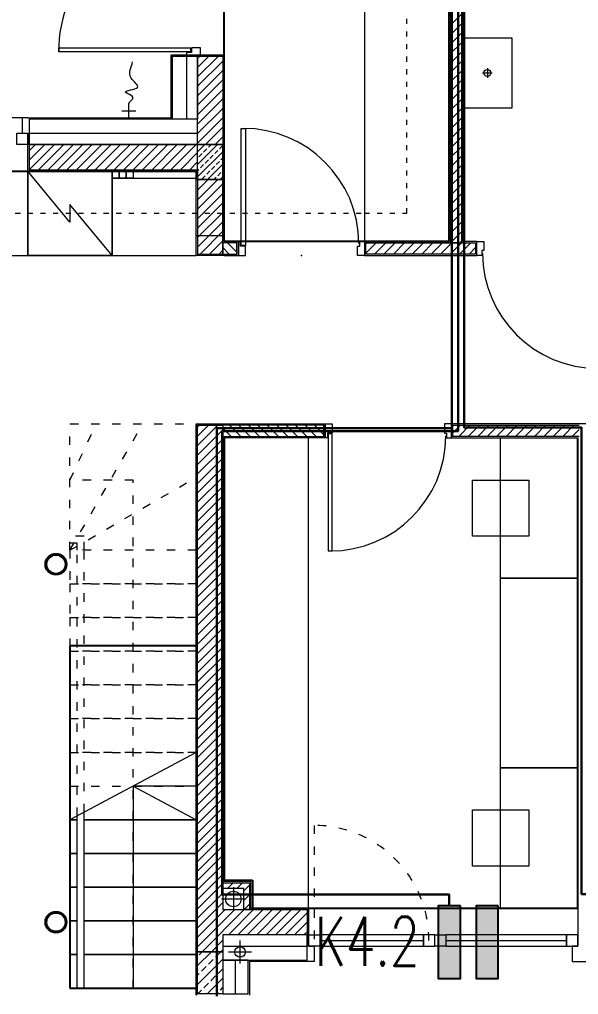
# Model space of a CAD drawing. Header units: millimetres. Extents: x 1780 to 154263, y -7240 to 17216.
# Drawn here: x 94792 to 95190, y 3496 to 4191 of the extents above; entities that cross this region are included whole.
import ezdxf

# ---------------------------------------------------------------- set-up
doc = ezdxf.new("R2010")
doc.units = ezdxf.units.MM
doc.linetypes.add('ACAD_ISO03W100', pattern=[30, 12, -18])
for name, color, linetype, lineweight in [('2d_SX_aranżacja drukowana', 200, 'Continuous', 5), ('2d_SX_aranżacja niedrukowana', 191, 'Continuous', 5), ('2d_SX_gruba przekroje', 90, 'Continuous', 20), ('2d_SX_instalacje - kanalizacja opadowa', 130, 'Continuous', 5), ('2d_SX_instalacje szkic - kanalizacja sanitarna', 44, 'Continuous', 5), ('2d_SX_instalacje szkic - wentylacja wywiew', 14, 'Continuous', 5), ('2d_SX_instalacje szkic - woda', 140, 'Continuous', 5), ('2d_SX_oznaczenia', 40, 'Continuous', 0), ('2d_SX_przebicia', 96, 'Continuous', 13), ('2d_SX_stolarka drzwiowa', 211, 'Continuous', 5), ('2d_SX_stolarka okienna', 5, 'Continuous', 5), ('2d_SX_stolarka okznaczenia', 251, 'Continuous', 5), ('2d_SX_szraf', 251, 'Continuous', 0), ('2d_SX_warstwy', 181, 'Continuous', 9), ('2d_SX_widok', 10, 'Continuous', 9)]:
    doc.layers.add(name, color=color, linetype=linetype, lineweight=lineweight)
doc.layers.add('2d_SX_powierzchnia', color=251, linetype='Continuous', plot=False)
doc.layers.add('2d_SX_rewizja 18 września', color=210, linetype='Continuous')
doc.layers.add('60 instalacje elektryka', color=10, linetype='Continuous')
doc.styles.add('OPIS', font='simplex.shx', dxfattribs={"width": 0.7, "height": 4})
doc.linetypes.add('ZIGZAG', pattern='A,0.00254,-5.08,[131,ltypeshp.shx,S=5.08,R=0,X=-5.08,Y=0],-10.16,[131,ltypeshp.shx,S=5.08,R=180,X=5.08,Y=0],-5.08', length=20.32254)

# ---------------------------------------------------------------- blocks, each defined once
blk = doc.blocks.new('pdkld a1a2 k')
at = {"layer": '2d_SX_aranżacja drukowana', "color": 8}
for p, q in [((99995.06, -12556.37), (99470.06, -12556.37)), ((99995.06, -12556.37), (99470.06, -12556.37)), ((99875.06, -12556.37), (99935.06, -12556.37)), ((99875.06, -12616.37), (99875.06, -12556.37)), ((99905.06, -12592.77), (99875.06, -12556.37)), ((99935.06, -12556.37), (99875.06, -12556.37)), ((99875.06, -12556.37), (99875.06, -12616.37)), ((99935.06, -12556.37), (99935.06, -12616.37)), ((99935.06, -12616.37), (99935.06, -12556.37)), ((99995.06, -12616.37), (99995.06, -12556.37)), ((99995.06, -12616.37), (99995.06, -12556.37)), ((99935.06, -12616.37), (99905.06, -12579.97)), ((99905.06, -12579.97), (99905.06, -12592.77)), ((99470.06, -12616.37), (99995.06, -12616.37)), ((99470.06, -12616.37), (99995.06, -12616.37)), ((99935.06, -12616.37), (99875.06, -12616.37)), ((99875.06, -12616.37), (99935.06, -12616.37))]:
    blk.add_line(p, q, dxfattribs=at)
at = {"layer": '2d_SX_aranżacja drukowana', "color": 8, "ltscale": 5}
for p, q in [((99935.06, -12556.37), (99940.06, -12556.37)), ((99935.06, -12561.37), (99935.06, -12556.37)), ((99935.06, -12556.37), (99935.06, -12561.37)), ((99995.06, -12556.37), (99935.06, -12556.37)), ((99935.06, -12556.37), (99935.06, -12616.37)), ((99940.06, -12556.37), (99945.06, -12556.37)), ((99940.06, -12561.37), (99940.06, -12556.37)), ((99940.06, -12556.37), (99940.06, -12561.37)), ((99945.06, -12556.37), (99950.06, -12556.37)), ((99945.06, -12561.37), (99945.06, -12556.37)), ((99945.06, -12556.37), (99945.06, -12561.37)), ((99950.06, -12556.37), (99950.06, -12561.37)), ((99995.06, -12616.37), (99995.06, -12556.37)), ((99940.06, -12561.37), (99935.06, -12561.37)), ((99935.06, -12561.37), (99995.06, -12561.37)), ((99945.06, -12561.37), (99940.06, -12561.37)), ((99950.06, -12561.37), (99945.06, -12561.37)), ((99935.06, -12616.37), (99995.06, -12616.37))]:
    blk.add_line(p, q, dxfattribs=at)
at = {"layer": '2d_SX_aranżacja drukowana', "color": 8, "linetype": 'ACAD_ISO03W100', "ltscale": 0.3}
blk.add_line((99470.06, -12586.37), (99875.06, -12586.37), dxfattribs=at)
at = {"layer": '2d_SX_aranżacja drukowana', "color": 8, "ltscale": 5}
blk.add_lwpolyline([(100220.06, -12511.37), (100185.06, -12511.37), (100185.06, -12461.37), (100220.06, -12461.37)], close=True, dxfattribs=at)
for points in [[(100199.06, -12486.37), (100206.06, -12486.37)], [(100202.56, -12482.87), (100202.56, -12489.87)]]:
    blk.add_lwpolyline(points, dxfattribs=at)
blk.add_circle((100202.56, -12486.37), 2.5, dxfattribs=at)
at = {"layer": '2d_SX_aranżacja niedrukowana', "color": 8}
for p, q in [((100115.06, -12373.37), (100115.06, -12616.37)), ((100075.06, -13081.37), (100075.06, -12746.37)), ((100212.06, -12846.37), (100212.06, -12746.37)), ((100212.06, -12746.37), (100267.06, -12746.37)), ((100267.06, -12746.37), (100267.06, -12846.37)), ((100192.06, -12776.37), (100232.06, -12776.37)), ((100192.06, -12816.37), (100192.06, -12776.37)), ((100232.06, -12776.37), (100232.06, -12816.37)), ((100232.06, -12816.37), (100192.06, -12816.37)), ((100212.06, -12846.37), (100267.06, -12846.37)), ((100212.06, -12981.37), (100212.06, -12846.37)), ((100267.06, -12846.37), (100212.06, -12846.37)), ((100267.06, -12846.37), (100267.06, -12981.37)), ((100267.06, -12981.37), (100212.06, -12981.37)), ((100212.06, -13081.37), (100212.06, -12981.37)), ((100212.06, -12981.37), (100267.06, -12981.37)), ((100267.06, -12981.37), (100267.06, -13081.37)), ((100192.06, -13011.37), (100232.06, -13011.37)), ((100192.06, -13051.37), (100192.06, -13011.37)), ((100232.06, -13011.37), (100232.06, -13051.37)), ((100232.06, -13051.37), (100192.06, -13051.37)), ((100267.06, -13081.37), (100212.06, -13081.37))]:
    blk.add_line(p, q, dxfattribs=at)
at = {"layer": '2d_SX_gruba przekroje', "color": 8}
for p, q in [((100175.06, -12373.37), (100175.06, -12606.37)), ((100185.06, -12606.37), (100185.06, -12373.37)), ((99977.06, -12518.37), (99977.06, -12473.37)), ((99977.06, -12473.37), (100015.06, -12473.37)), ((100015.06, -12473.37), (100015.06, -12606.37)), ((99875.06, -12518.37), (99871.06, -12518.37)), ((99871.06, -12518.37), (99871.06, -12529.37)), ((99875.06, -12518.37), (99977.06, -12518.37)), ((99871.06, -12529.37), (99875.06, -12529.37)), ((99875.06, -12556.37), (99875.06, -12529.37)), ((99995.06, -12556.37), (99875.06, -12556.37)), ((99995.06, -12616.37), (99995.06, -12556.37)), ((100025.06, -12606.37), (100015.06, -12606.37)), ((100025.06, -12616.37), (100025.06, -12606.37)), ((100175.06, -12606.37), (100115.06, -12606.37)), ((100115.06, -12606.37), (100115.06, -12616.37)), ((100195.06, -12606.37), (100185.06, -12606.37)), ((100195.06, -12616.37), (100195.06, -12606.37)), ((100015.06, -12616.37), (99995.06, -12616.37)), ((100015.06, -12616.37), (100025.06, -12616.37)), ((100115.06, -12616.37), (100195.06, -12616.37)), ((99995.06, -13081.37), (99995.06, -12736.37)), ((99995.06, -12736.37), (100015.06, -12736.37)), ((100015.06, -12736.37), (100087.06, -12736.37)), ((100087.06, -12736.37), (100087.06, -12746.37)), ((100267.06, -12736.37), (100177.06, -12736.37)), ((100177.06, -12736.37), (100177.06, -12746.37)), ((100277.06, -12736.37), (100267.06, -12736.37)), ((100087.06, -12746.37), (100015.06, -12746.37)), ((100015.06, -12746.37), (100015.06, -13062.37)), ((100177.06, -12746.37), (100267.06, -12746.37)), ((100267.06, -12746.37), (100267.06, -13081.37)), ((100034.06, -13062.37), (100015.06, -13062.37)), ((100034.06, -13062.37), (100015.06, -13062.37)), ((100034.06, -13081.37), (100034.06, -13062.37)), ((100034.06, -13081.37), (100034.06, -13062.37)), ((99995.06, -13081.37), (99995.06, -13081.37)), ((99995.06, -13143.37), (99995.06, -13081.37)), ((100034.06, -13081.37), (100075.06, -13081.37)), ((100075.06, -13081.37), (100075.06, -13108.37)), ((100267.06, -13081.37), (100267.06, -13108.37)), ((100075.06, -13108.37), (100079.06, -13108.37)), ((100079.06, -13108.37), (100079.06, -13119.37)), ((100267.06, -13108.37), (100263.06, -13108.37)), ((100263.06, -13108.37), (100263.06, -13119.37)), ((100036.83, -13119.37), (100033.06, -13119.37)), ((100033.06, -13119.37), (100033.06, -13143.37)), ((100075.06, -13119.37), (100036.83, -13119.37)), ((100079.06, -13119.37), (100075.06, -13119.37)), ((100263.06, -13119.37), (100267.06, -13119.37)), ((100267.06, -13119.37), (100387.06, -13119.37))]:
    blk.add_line(p, q, dxfattribs=at)
for centre, radius in [((99895.06, -12836.37), 7.5), ((99895.06, -12836.37), 7.5), ((99895.06, -12836.37), 6.5), ((99895.06, -13091.37), 7.5), ((99895.06, -13091.37), 6.5)]:
    blk.add_circle(centre, radius, dxfattribs=at)
at = {"layer": '2d_SX_instalacje - kanalizacja opadowa', "color": 8}
for p, q in [((100026.31, -13120.79), (100026.31, -13104.46)), ((100034.48, -13112.62), (100018.14, -13112.62))]:
    blk.add_line(p, q, dxfattribs=at)
blk.add_circle((100026.31, -13112.62), 3.75, dxfattribs=at)
at = {"layer": '2d_SX_instalacje szkic - kanalizacja sanitarna', "color": 8}
for p, q in [((100021.56, -13066.37), (100021.56, -13083.37)), ((100030.06, -13074.87), (100013.06, -13074.87))]:
    blk.add_line(p, q, dxfattribs=at)
blk.add_circle((100021.56, -13074.87), 5.5, dxfattribs=at)
at = {"layer": '2d_SX_instalacje szkic - wentylacja wywiew', "color": 8, "linetype": 'ACAD_ISO03W100', "ltscale": 0.3}
for p, q in [((100145.06, -12586.37), (100145.06, -12305.37)), ((99785.06, -12586.37), (100115.06, -12586.37)), ((100115.06, -12586.37), (100145.06, -12586.37))]:
    blk.add_line(p, q, dxfattribs=at)
at = {"layer": '2d_SX_instalacje szkic - woda', "color": 8}
for p, q in [((99947.06, -12518.37), (99947.06, -12508.37)), ((99942.06, -12513.37), (99952.06, -12513.37))]:
    blk.add_line(p, q, dxfattribs=at)
at = {"layer": '2d_SX_instalacje szkic - woda', "color": 8, "start_tangent": (-0.020138, 0.999797), "end_tangent": (0.22984, 0.973228)}
blk.add_spline([(99947.06, -12508.37), (99950.12, -12503.99), (99944.61, -12500), (99953.29, -12496.7), (99948.75, -12490.09), (99949.71, -12478.39)], degree=3, dxfattribs=at)
at = {"layer": '2d_SX_oznaczenia', "color": 8, "linetype": 'ACAD_ISO03W100', "ltscale": 0.5}
for p, q in [((99905.06, -12776.37), (99923.9, -12736.37)), ((99950.06, -12776.37), (99905.06, -12776.37)), ((99950.06, -13138.37), (99950.06, -12776.37))]:
    blk.add_line(p, q, dxfattribs=at)
at = {"layer": '2d_SX_oznaczenia', "color": 8, "ltscale": 0.5}
for p, q in [((99995.06, -12970.37), (99905.06, -13018.37)), ((99950.06, -12994.37), (99995.06, -13018.37)), ((99950.06, -12994.37), (99950.06, -13138.37))]:
    blk.add_line(p, q, dxfattribs=at)
at = {"layer": '2d_SX_powierzchnia', "color": 8}
for p, q in [((100015.06, -12606.37), (100015.06, -12373.37)), ((100175.06, -12373.37), (100175.06, -12606.37)), ((100185.06, -12373.37), (100185.06, -12606.37)), ((99470.06, -12556.37), (99995.06, -12556.37)), ((100175.06, -12606.37), (100015.06, -12606.37)), ((100015.06, -12746.37), (100015.06, -13061.37)), ((100267.06, -13081.37), (100267.06, -12746.37)), ((99995.06, -12894.48), (99905.06, -12894.48)), ((99905.06, -12894.48), (99905.06, -13138.37)), ((100015.06, -13061.37), (100035.06, -13061.37)), ((100035.06, -13061.37), (100035.06, -13081.37)), ((100035.06, -13081.37), (100267.06, -13081.37)), ((99905.06, -13138.37), (99940.66, -13138.37)), ((99940.66, -13138.37), (99995.06, -13138.37)), ((99995.06, -13138.37), (99995.06, -13143.37))]:
    blk.add_line(p, q, dxfattribs=at)
for centre in [(99895.06, -12836.37), (99895.06, -13091.37)]:
    blk.add_circle(centre, 7.5, dxfattribs=at)
at = {"layer": '2d_SX_przebicia', "color": 8}
for p, q in [((99995.06, -12602.37), (99995.06, -12562.37)), ((99995.06, -12562.37), (100015.06, -12562.37)), ((100015.06, -12562.37), (100015.06, -12602.37)), ((100015.06, -12602.37), (99995.06, -12602.37)), ((100029.06, -13067.37), (100014.06, -13067.37)), ((100014.06, -13067.37), (100014.06, -13082.37)), ((100029.06, -13082.37), (100029.06, -13067.37)), ((100014.06, -13082.37), (100029.06, -13082.37))]:
    blk.add_line(p, q, dxfattribs=at)
at = {"layer": '2d_SX_stolarka drzwiowa', "color": 8}
for p, q in [((99897.05, -12471.37), (99897.05, -12468.37)), ((99897.05, -12468.37), (99991.06, -12468.37)), ((99991.06, -12471.37), (99897.05, -12471.37)), ((99991.56, -12471.87), (99988.06, -12471.87)), ((99988.06, -12471.87), (99988.06, -12473.37)), ((99988.06, -12473.37), (99998.06, -12473.37)), ((99991.06, -12468.37), (99991.06, -12471.37)), ((99991.56, -12468.37), (99991.56, -12471.87)), ((99998.06, -12468.37), (99991.56, -12468.37)), ((99998.06, -12473.37), (99998.06, -12468.37)), ((100027.06, -12609.37), (100027.06, -12525.87)), ((100027.06, -12525.87), (100030.06, -12525.87)), ((100030.06, -12525.87), (100030.06, -12609.37)), ((100026.56, -12606.37), (100025.06, -12606.37)), ((100025.06, -12606.37), (100025.06, -12616.37)), ((100026.56, -12609.87), (100026.56, -12606.37)), ((100111.56, -12606.37), (100115.06, -12606.37)), ((100111.56, -12609.87), (100111.56, -12606.37)), ((100115.06, -12606.37), (100115.06, -12616.37)), ((100195.06, -12616.37), (100195.06, -12606.37)), ((100195.06, -12606.37), (100200.06, -12606.37)), ((100200.06, -12606.37), (100200.06, -12612.87)), ((100030.06, -12609.87), (100026.56, -12609.87)), ((100030.06, -12609.37), (100027.06, -12609.37)), ((100030.06, -12616.37), (100030.06, -12609.87)), ((100110.06, -12616.37), (100110.06, -12609.87)), ((100110.06, -12609.87), (100111.56, -12609.87)), ((100200.06, -12612.87), (100198.56, -12612.87)), ((100198.56, -12612.87), (100198.56, -12616.37)), ((100025.06, -12616.37), (100030.06, -12616.37)), ((100115.06, -12616.37), (100110.06, -12616.37)), ((100198.56, -12616.37), (100195.06, -12616.37)), ((100087.06, -12746.37), (100087.06, -12736.37)), ((100087.06, -12736.37), (100092.06, -12736.37)), ((100092.06, -12736.37), (100092.06, -12742.87)), ((100177.06, -12736.37), (100172.06, -12736.37)), ((100172.06, -12736.37), (100172.06, -12742.87)), ((100177.06, -12746.37), (100177.06, -12736.37)), ((100092.06, -12742.87), (100088.56, -12742.87)), ((100088.56, -12742.87), (100088.56, -12746.37)), ((100089.06, -12743.37), (100089.06, -12826.87)), ((100092.06, -12743.37), (100089.06, -12743.37)), ((100092.06, -12826.87), (100092.06, -12743.37)), ((100172.06, -12742.87), (100173.56, -12742.87)), ((100173.56, -12742.87), (100173.56, -12746.37)), ((100088.56, -12746.37), (100087.06, -12746.37)), ((100173.56, -12746.37), (100177.06, -12746.37)), ((100089.06, -12826.87), (100092.06, -12826.87))]:
    blk.add_line(p, q, dxfattribs=at)
at = {"layer": '2d_SX_stolarka okienna', "color": 8, "linetype": 'ACAD_ISO03W100', "ltscale": 0.5}
blk.add_line((100079.06, -13022.37), (100079.06, -13104.37), dxfattribs=at)
at = {"layer": '2d_SX_stolarka okienna', "color": 8}
for points in [[(99875.06, -12537.37), (99867.06, -12537.37), (99867.06, -12529.37), (99875.06, -12529.37), (99875.06, -12537.37)], [(100075.06, -13100.37), (100083.06, -13100.37), (100083.06, -13108.37), (100075.06, -13108.37), (100075.06, -13100.37)], [(100083.06, -13100.37), (100083.06, -13108.37), (100157.06, -13108.37), (100157.06, -13100.37)], [(100165.06, -13100.37), (100157.06, -13100.37), (100157.06, -13108.37), (100165.06, -13108.37), (100165.06, -13100.37)], [(100165.06, -13100.37), (100173.06, -13100.37), (100173.06, -13108.37), (100165.06, -13108.37), (100165.06, -13100.37)], [(100173.06, -13100.37), (100173.06, -13108.37), (100259.06, -13108.37), (100259.06, -13100.37)], [(100267.06, -13100.37), (100259.06, -13100.37), (100259.06, -13108.37), (100267.06, -13108.37), (100267.06, -13100.37)]]:
    blk.add_lwpolyline(points, close=True, dxfattribs=at)
for points in [[(100083.06, -13104.37), (100157.06, -13104.37)], [(100173.06, -13104.37), (100259.06, -13104.37)]]:
    blk.add_lwpolyline(points, dxfattribs=at)
at = {"layer": '2d_SX_stolarka okienna', "color": 8, "linetype": 'ACAD_ISO03W100', "ltscale": 0.5}
blk.add_arc((100078.89, -13104.44), 82.07, 0.04855, 89.8832, dxfattribs=at)
at = {"layer": '2d_SX_stolarka okznaczenia', "color": 8}
for centre, radius, start, end in [((99989.91, -12470.23), 92.85, 90.0596, 180.70676), ((100028.63, -12608.3), 82.43, 0.29754, 90.05077), ((100281.49, -12614.45), 82.43, 180.29754, 270.05077), ((100090.63, -12744.45), 82.43, 269.94923, 359.70246)]:
    blk.add_arc(centre, radius, start, end, dxfattribs=at)
blk.add_point((100070.06, -12616.37), dxfattribs=at)
at = {"layer": '2d_SX_szraf', "color": 8, "linetype": 'Continuous'}
for p, q in [((100176.06, -12452.61), (100184.06, -12444.61)), ((100176.06, -12459.34), (100184.06, -12451.34)), ((100176.06, -12466.08), (100184.06, -12458.08)), ((100176.06, -12472.81), (100184.06, -12464.81)), ((99996.06, -12475.7), (99997.38, -12474.37)), ((99996.06, -12482.43), (100004.12, -12474.37)), ((99996.06, -12489.17), (100010.85, -12474.37)), ((100176.06, -12479.55), (100184.06, -12471.55)), ((99996.06, -12495.9), (100014.06, -12477.9)), ((100176.06, -12486.28), (100184.06, -12478.28)), ((99996.06, -12502.64), (100014.06, -12484.64)), ((100176.06, -12493.02), (100184.06, -12485.02)), ((99996.06, -12509.37), (100014.06, -12491.37)), ((100176.06, -12499.76), (100184.06, -12491.76)), ((99996.06, -12516.11), (100014.06, -12498.11)), ((100176.06, -12506.49), (100184.06, -12498.49)), ((99996.06, -12522.84), (100014.06, -12504.84)), ((100176.06, -12513.23), (100184.06, -12505.23)), ((99996.06, -12529.58), (100014.06, -12511.58)), ((100176.06, -12519.96), (100184.06, -12511.96)), ((99996.06, -12536.31), (100014.06, -12518.31)), ((100176.06, -12526.7), (100184.06, -12518.7)), ((100001.73, -12537.37), (100014.06, -12525.05)), ((100176.06, -12533.43), (100184.06, -12525.43)), ((100008.47, -12537.37), (100014.06, -12531.78)), ((100176.06, -12540.17), (100184.06, -12532.17)), ((99876.06, -12541.82), (99880.5, -12537.37)), ((99876.06, -12548.55), (99887.24, -12537.37)), ((99876.06, -12555.29), (99893.97, -12537.37)), ((99882.71, -12555.37), (99900.71, -12537.37)), ((99889.44, -12555.37), (99907.44, -12537.37)), ((99896.18, -12555.37), (99914.18, -12537.37)), ((99902.91, -12555.37), (99920.91, -12537.37)), ((99909.65, -12555.37), (99927.65, -12537.37)), ((99916.38, -12555.37), (99934.38, -12537.37)), ((99923.12, -12555.37), (99941.12, -12537.37)), ((99929.85, -12555.37), (99947.85, -12537.37)), ((99936.59, -12555.37), (99954.59, -12537.37)), ((99943.32, -12555.37), (99961.32, -12537.37)), ((99950.06, -12555.37), (99968.06, -12537.37)), ((99956.79, -12555.37), (99974.79, -12537.37)), ((99963.53, -12555.37), (99981.53, -12537.37)), ((99970.26, -12555.37), (99988.26, -12537.37)), ((99977, -12555.37), (99995, -12537.37)), ((99983.73, -12555.37), (99996.06, -12543.05)), ((99996.06, -12542.5), (100001.19, -12537.37)), ((99996.06, -12551.48), (100010.17, -12537.37)), ((99996.06, -12538.01), (99996.7, -12537.37)), ((99996.06, -12560.46), (100014.06, -12542.46)), ((99996.97, -12546.08), (99999.22, -12543.84)), ((100000.34, -12542.71), (100002.58, -12540.47)), ((100003.71, -12539.35), (100005.68, -12537.37)), ((100008.2, -12543.84), (100010.44, -12541.59)), ((100011.56, -12540.47), (100013.81, -12538.22)), ((100176.06, -12546.9), (100184.06, -12538.9)), ((99990.47, -12555.37), (99996.06, -12549.78)), ((100001.46, -12550.57), (100003.71, -12548.33)), ((100004.83, -12547.2), (100007.07, -12544.96)), ((100009.32, -12551.69), (100011.56, -12549.45)), ((100012.69, -12548.33), (100014.06, -12546.95)), ((100176.06, -12553.64), (100184.06, -12545.64)), ((99996.06, -12555.97), (99996.97, -12555.06)), ((99998.09, -12553.94), (100000.34, -12551.69)), ((100002.58, -12558.43), (100004.83, -12556.18)), ((100003.13, -12562.37), (100014.06, -12551.44)), ((100005.95, -12555.06), (100008.2, -12552.82)), ((100010.44, -12559.55), (100012.69, -12557.31)), ((100013.81, -12556.18), (100014.06, -12555.93)), ((100176.06, -12560.37), (100184.06, -12552.37)), ((99996.06, -12563.25), (99996.94, -12562.37)), ((99996.06, -12569.99), (100003.67, -12562.37)), ((99996.06, -12576.73), (100010.41, -12562.37)), ((99999.22, -12561.8), (100001.46, -12559.55)), ((100007.62, -12562.37), (100009.32, -12560.68)), ((100012.11, -12562.37), (100014.06, -12560.42)), ((100176.06, -12567.11), (100184.06, -12559.11)), ((99996.06, -12583.46), (100014.06, -12565.46)), ((100176.06, -12573.84), (100184.06, -12565.84)), ((99996.06, -12590.2), (100014.06, -12572.2)), ((100176.06, -12580.58), (100184.06, -12572.58)), ((99996.06, -12596.93), (100014.06, -12578.93)), ((99996.06, -12603.67), (100014.06, -12585.67)), ((100176.06, -12587.31), (100184.06, -12579.31)), ((99996.06, -12610.4), (100014.06, -12592.4)), ((100176.06, -12594.05), (100184.06, -12586.05)), ((99997.82, -12615.37), (100014.06, -12599.14)), ((100176.06, -12600.78), (100184.06, -12592.78)), ((100176.2, -12607.37), (100184.06, -12599.52)), ((100004.56, -12615.37), (100014.06, -12605.87)), ((100182.94, -12607.37), (100184.06, -12606.25)), ((100011.29, -12615.37), (100014.06, -12612.61)), ((100014.06, -12610.8), (100018.63, -12615.37)), ((100017.36, -12607.37), (100024.06, -12614.07)), ((100116.06, -12607.99), (100116.68, -12607.37)), ((100116.06, -12614.73), (100123.41, -12607.37)), ((100122.15, -12615.37), (100130.15, -12607.37)), ((100128.88, -12615.37), (100136.88, -12607.37)), ((100135.62, -12615.37), (100143.62, -12607.37)), ((100142.35, -12615.37), (100150.35, -12607.37)), ((100149.09, -12615.37), (100157.09, -12607.37)), ((100155.82, -12615.37), (100163.82, -12607.37)), ((100162.56, -12615.37), (100170.56, -12607.37)), ((100169.29, -12615.37), (100177.29, -12607.37)), ((100176.03, -12615.37), (100184.03, -12607.37)), ((100182.76, -12615.37), (100190.76, -12607.37)), ((100189.5, -12615.37), (100194.06, -12610.81)), ((99996.06, -12738.37), (99997.05, -12737.37)), ((99996.06, -12745.1), (100003.79, -12737.37)), ((99996.06, -12751.84), (100010.52, -12737.37)), ((100018.75, -12737.37), (100026.75, -12745.37)), ((100025.48, -12737.37), (100033.48, -12745.37)), ((100032.22, -12737.37), (100040.22, -12745.37)), ((100038.95, -12737.37), (100046.95, -12745.37)), ((100045.69, -12737.37), (100053.69, -12745.37)), ((100052.42, -12737.37), (100060.42, -12745.37)), ((100059.16, -12737.37), (100067.16, -12745.37)), ((100065.89, -12737.37), (100073.89, -12745.37)), ((100072.63, -12737.37), (100080.63, -12745.37)), ((100079.36, -12737.37), (100086.06, -12744.07)), ((100178.06, -12742.78), (100183.47, -12737.37)), ((100182.2, -12745.37), (100190.2, -12737.37)), ((100188.94, -12745.37), (100196.94, -12737.37)), ((100195.67, -12745.37), (100203.67, -12737.37)), ((100202.41, -12745.37), (100210.41, -12737.37)), ((100209.14, -12745.37), (100217.14, -12737.37)), ((100215.88, -12745.37), (100223.88, -12737.37)), ((100222.61, -12745.37), (100230.61, -12737.37)), ((100229.35, -12745.37), (100237.35, -12737.37)), ((100236.08, -12745.37), (100244.08, -12737.37)), ((100242.82, -12745.37), (100250.82, -12737.37)), ((100249.55, -12745.37), (100257.55, -12737.37)), ((100256.29, -12745.37), (100264.29, -12737.37)), ((99996.06, -12758.58), (100014.06, -12740.58)), ((100014.06, -12739.42), (100020.01, -12745.37)), ((100263.03, -12745.37), (100268.06, -12740.34)), ((99996.06, -12765.31), (100014.06, -12747.31)), ((99996.06, -12772.05), (100014.06, -12754.05)), ((99996.06, -12778.78), (100014.06, -12760.78)), ((99996.06, -12785.52), (100014.06, -12767.52)), ((99996.06, -12792.25), (100014.06, -12774.25)), ((99996.06, -12798.99), (100014.06, -12780.99)), ((99996.06, -12805.72), (100014.06, -12787.72)), ((99996.06, -12812.46), (100014.06, -12794.46)), ((99996.06, -12819.19), (100014.06, -12801.19)), ((99996.06, -12825.93), (100014.06, -12807.93)), ((99996.06, -12832.66), (100014.06, -12814.66)), ((99996.06, -12839.4), (100014.06, -12821.4)), ((99996.06, -12846.13), (100014.06, -12828.13)), ((99996.06, -12852.87), (100014.06, -12834.87)), ((99996.06, -12859.6), (100014.06, -12841.6)), ((99996.06, -12866.34), (100014.06, -12848.34)), ((99996.06, -12873.07), (100014.06, -12855.07)), ((99996.06, -12879.81), (100014.06, -12861.81)), ((99996.06, -12886.54), (100014.06, -12868.54)), ((99996.06, -12893.28), (100014.06, -12875.28)), ((99996.06, -12900.01), (100014.06, -12882.01)), ((99996.06, -12906.75), (100014.06, -12888.75)), ((99996.06, -12913.48), (100014.06, -12895.48)), ((99996.06, -12920.22), (100014.06, -12902.22)), ((99996.06, -12926.96), (100014.06, -12908.96)), ((99996.06, -12933.69), (100014.06, -12915.69)), ((99996.06, -12940.43), (100014.06, -12922.43)), ((99996.06, -12947.16), (100014.06, -12929.16)), ((99996.06, -12953.9), (100014.06, -12935.9)), ((99996.06, -12960.63), (100014.06, -12942.63)), ((99996.06, -12967.37), (100014.06, -12949.37)), ((99996.06, -12974.1), (100014.06, -12956.1)), ((99996.06, -12980.84), (100014.06, -12962.84)), ((99996.06, -12987.57), (100014.06, -12969.57)), ((99996.06, -12994.31), (100014.06, -12976.31)), ((99996.06, -13001.04), (100014.06, -12983.04)), ((99996.06, -13007.78), (100014.06, -12989.78)), ((99996.06, -13014.51), (100014.06, -12996.51)), ((99996.06, -13021.25), (100014.06, -13003.25)), ((99996.06, -13027.98), (100014.06, -13009.98)), ((99996.06, -13034.72), (100014.06, -13016.72)), ((99996.06, -13041.45), (100014.06, -13023.45)), ((99996.06, -13048.19), (100014.06, -13030.19)), ((99996.06, -13054.92), (100014.06, -13036.92)), ((99996.06, -13061.66), (100014.06, -13043.66)), ((99996.06, -13068.39), (100014.06, -13050.39)), ((99996.06, -13075.13), (100014.06, -13057.13)), ((99996.06, -13081.86), (100014.06, -13063.86)), ((100014.06, -13063.86), (100014.55, -13063.37)), ((100017.28, -13067.37), (100021.28, -13063.37)), ((100024.02, -13067.37), (100028.02, -13063.37)), ((99996.06, -13088.6), (100014.06, -13070.6)), ((100029.06, -13069.07), (100033.06, -13065.07)), ((100029.06, -13075.81), (100033.06, -13071.81)), ((99996.06, -13095.33), (100014.06, -13077.33)), ((100029.23, -13082.37), (100033.06, -13078.54)), ((99996.06, -13102.07), (100015.75, -13082.37)), ((99996.06, -13108.81), (100022.49, -13082.37)), ((99999.23, -13112.37), (100029.23, -13082.37)), ((100017.96, -13100.37), (100035.96, -13082.37)), ((100024.7, -13100.37), (100042.7, -13082.37)), ((100031.43, -13100.37), (100049.43, -13082.37)), ((100038.17, -13100.37), (100056.17, -13082.37)), ((100044.9, -13100.37), (100062.9, -13082.37)), ((100051.64, -13100.37), (100069.64, -13082.37)), ((100058.37, -13100.37), (100074.06, -13084.69)), ((100065.11, -13100.37), (100074.06, -13091.42)), ((100071.84, -13100.37), (100074.06, -13098.16)), ((100005.96, -13112.37), (100014.06, -13104.28)), ((99996.06, -13122.28), (100005.96, -13112.37)), ((99997.1, -13114.5), (99999.23, -13112.37)), ((100008.88, -13116.19), (100012.25, -13112.82)), ((100012.7, -13112.37), (100014.06, -13111.01)), ((99996.06, -13135.75), (100014.06, -13117.75)), ((100003.83, -13121.24), (100007.2, -13117.87)), ((99998.78, -13126.29), (100002.15, -13122.92)), ((100010.57, -13127.97), (100013.94, -13124.6)), ((99996.06, -13129.01), (99997.1, -13127.97)), ((100002.9, -13142.37), (100014.06, -13131.22)), ((100005.52, -13133.02), (100008.88, -13129.66)), ((99996.17, -13142.37), (99998.78, -13139.76)), ((100000.47, -13138.07), (100003.83, -13134.71)), ((100012.25, -13139.76), (100014.06, -13137.95)), ((100009.64, -13142.37), (100010.57, -13141.44))]:
    blk.add_line(p, q, dxfattribs=at)
at = {"layer": '2d_SX_szraf', "color": 8, "linetype": 'ZIGZAG'}
for p, q in [((99988.06, -12474.37), (99988.06, -12519.37)), ((99876.06, -12529.37), (99996.06, -12529.37)), ((100014.06, -13108.37), (100074.06, -13108.37)), ((100023.06, -13142.37), (100023.06, -13118.37))]:
    blk.add_line(p, q, dxfattribs=at)
at = {"layer": '2d_SX_warstwy', "color": 8}
for p, q in [((100176.06, -12607.37), (100176.06, -12372.37)), ((100184.06, -12372.37), (100184.06, -12607.37)), ((99978.06, -12519.37), (99978.06, -12474.37)), ((99978.06, -12474.37), (99996.06, -12474.37)), ((99996.06, -12537.37), (99996.06, -12474.37)), ((99996.06, -12474.37), (100014.06, -12474.37)), ((99996.06, -12474.37), (99996.06, -12519.37)), ((100014.06, -12474.37), (100014.06, -12537.37)), ((99996.06, -12519.37), (99876.06, -12519.37)), ((99876.06, -12519.37), (99876.06, -12537.37)), ((99996.06, -12519.37), (99978.06, -12519.37)), ((99996.06, -12537.37), (99996.06, -12519.37)), ((99876.06, -12537.37), (99996.06, -12537.37)), ((99876.06, -12537.37), (99876.06, -12555.37)), ((100014.06, -12537.37), (99876.06, -12537.37)), ((100014.06, -12537.37), (99996.06, -12537.37)), ((99996.06, -12562.37), (99996.06, -12537.37)), ((99996.06, -12537.37), (100014.06, -12537.37)), ((100014.06, -12537.37), (100014.06, -12562.37)), ((100014.06, -12615.37), (100014.06, -12537.37)), ((99876.06, -12555.37), (99996.06, -12555.37)), ((99996.06, -12555.37), (99996.06, -12615.37)), ((100014.06, -12562.37), (99996.06, -12562.37)), ((100014.06, -12607.37), (100014.06, -12615.37)), ((100024.06, -12607.37), (100014.06, -12607.37)), ((100024.06, -12615.37), (100024.06, -12607.37)), ((100116.06, -12615.37), (100116.06, -12607.37)), ((100116.06, -12607.37), (100194.06, -12607.37)), ((100184.06, -12607.37), (100176.06, -12607.37)), ((100194.06, -12607.37), (100194.06, -12615.37)), ((99996.06, -12615.37), (100014.06, -12615.37)), ((100014.06, -12615.37), (100024.06, -12615.37)), ((100194.06, -12615.37), (100116.06, -12615.37)), ((99996.06, -13112.37), (99996.06, -12737.37)), ((99996.06, -12737.37), (100014.06, -12737.37)), ((100014.06, -12737.37), (100014.06, -13082.37)), ((100014.06, -12737.37), (100014.06, -12745.37)), ((100086.06, -12737.37), (100014.06, -12737.37)), ((100086.06, -12745.37), (100086.06, -12737.37)), ((100178.06, -12745.37), (100178.06, -12737.37)), ((100178.06, -12737.37), (100268.06, -12737.37)), ((100014.06, -12745.37), (100086.06, -12745.37)), ((100268.06, -12745.37), (100178.06, -12745.37)), ((100014.06, -13063.37), (100033.06, -13063.37)), ((100014.06, -13067.37), (100014.06, -13063.37)), ((100033.06, -13063.37), (100033.06, -13082.37)), ((100029.06, -13067.37), (100014.06, -13067.37)), ((100029.06, -13082.37), (100029.06, -13067.37)), ((100014.06, -13082.37), (100074.06, -13082.37)), ((100033.06, -13082.37), (100029.06, -13082.37)), ((100074.06, -13082.37), (100074.06, -13100.37)), ((100074.06, -13100.37), (100014.06, -13100.37)), ((100014.06, -13100.37), (100014.06, -13118.37)), ((100074.06, -13100.37), (100014.06, -13100.37)), ((100014.06, -13100.37), (100014.06, -13112.37)), ((100074.06, -13118.37), (100074.06, -13100.37)), ((99996.06, -13142.37), (99996.06, -13112.37)), ((99996.06, -13112.37), (100014.06, -13112.37)), ((100014.06, -13112.37), (99996.06, -13112.37)), ((100014.06, -13112.37), (100014.06, -13142.37)), ((100032.06, -13118.37), (100014.06, -13118.37)), ((100014.06, -13118.37), (100014.06, -13142.37)), ((100014.06, -13118.37), (100074.06, -13118.37)), ((100032.06, -13142.37), (100032.06, -13118.37)), ((100014.06, -13142.37), (99996.06, -13142.37)), ((100014.06, -13142.37), (100032.06, -13142.37))]:
    blk.add_line(p, q, dxfattribs=at)
at = {"layer": '2d_SX_widok', "color": 8, "ltscale": 0.5}
for p, q in [((99875.06, -12518.37), (99503.06, -12518.37)), ((99470.06, -12556.37), (99875.06, -12556.37)), ((99875.06, -12556.37), (99875.06, -12556.37)), ((99995.06, -12994.37), (99950.06, -12994.37)), ((99995.06, -13018.37), (99995.06, -12994.37)), ((99910.06, -13138.37), (99910.06, -13015.71)), ((99915.06, -13138.37), (99915.06, -13013.04)), ((99910.06, -13018.37), (99905.06, -13018.37)), ((99905.06, -13018.37), (99905.06, -13042.37)), ((99905.06, -13018.37), (99905.06, -13018.37)), ((99905.06, -13018.37), (99905.06, -13018.37)), ((99905.06, -13018.37), (99910.06, -13018.37)), ((99995.06, -13018.37), (99915.06, -13018.37)), ((99915.06, -13018.37), (99995.06, -13018.37)), ((99995.06, -13042.37), (99995.06, -13018.37)), ((99905.06, -13042.37), (99910.06, -13042.37)), ((99910.06, -13042.37), (99905.06, -13042.37)), ((99905.06, -13042.37), (99905.06, -13066.37)), ((99915.06, -13042.37), (99995.06, -13042.37)), ((99995.06, -13042.37), (99915.06, -13042.37)), ((99995.06, -13066.37), (99995.06, -13042.37)), ((99910.06, -13066.37), (99905.06, -13066.37)), ((99905.06, -13066.37), (99905.06, -13090.37)), ((99905.06, -13066.37), (99910.06, -13066.37)), ((99995.06, -13066.37), (99915.06, -13066.37)), ((99915.06, -13066.37), (99995.06, -13066.37)), ((99995.06, -13090.37), (99995.06, -13066.37)), ((99910.06, -13090.37), (99905.06, -13090.37)), ((99905.06, -13090.37), (99905.06, -13114.37)), ((99905.06, -13090.37), (99910.06, -13090.37)), ((99995.06, -13090.37), (99915.06, -13090.37)), ((99915.06, -13090.37), (99995.06, -13090.37)), ((99995.06, -13114.37), (99995.06, -13090.37)), ((99910.06, -13114.37), (99905.06, -13114.37)), ((99905.06, -13114.37), (99905.06, -13138.37)), ((99905.06, -13114.37), (99910.06, -13114.37)), ((99995.06, -13114.37), (99915.06, -13114.37)), ((99915.06, -13114.37), (99995.06, -13114.37)), ((99995.06, -13138.37), (99995.06, -13114.37)), ((99905.06, -13138.37), (99910.06, -13138.37)), ((99905.06, -13138.37), (99915.06, -13138.37)), ((99905.06, -13138.37), (99995.06, -13138.37))]:
    blk.add_line(p, q, dxfattribs=at)
at = {"layer": '2d_SX_widok', "color": 8, "linetype": 'ACAD_ISO03W100', "ltscale": 0.5}
for p, q in [((99905.06, -12826.37), (99957.02, -12736.37)), ((99905.06, -12826.37), (99905.06, -12736.37)), ((99905.06, -12736.37), (99995.06, -12736.37)), ((99995.06, -12736.37), (99995.06, -12826.37)), ((99905.06, -12826.37), (99995.06, -12774.41)), ((99915.06, -12816.37), (99905.06, -12816.37)), ((99910.06, -12821.37), (99905.06, -12821.37)), ((99910.06, -12826.37), (99910.06, -12821.37)), ((99915.06, -12826.37), (99915.06, -12816.37)), ((99995.06, -12826.37), (99905.06, -12826.37)), ((99995.06, -12826.37), (99905.06, -12826.37)), ((99905.06, -12826.37), (99905.06, -12850.37)), ((99910.06, -13015.71), (99910.06, -12826.37)), ((99915.06, -13013.04), (99915.06, -12826.37)), ((99995.06, -12850.37), (99995.06, -12826.37)), ((99995.06, -12850.37), (99905.06, -12850.37)), ((99905.06, -12850.37), (99905.06, -12874.37)), ((99905.06, -12850.37), (99995.06, -12850.37)), ((99995.06, -12874.37), (99995.06, -12850.37)), ((99995.06, -12874.37), (99905.06, -12874.37)), ((99905.06, -12874.37), (99905.06, -12898.37)), ((99905.06, -12874.37), (99995.06, -12874.37)), ((99995.06, -12898.37), (99995.06, -12874.37)), ((99995.06, -12898.37), (99905.06, -12898.37)), ((99905.06, -12898.37), (99905.06, -12922.37)), ((99905.06, -12898.37), (99995.06, -12898.37)), ((99995.06, -12922.37), (99995.06, -12898.37)), ((99995.06, -12922.37), (99905.06, -12922.37)), ((99905.06, -12922.37), (99905.06, -12946.37)), ((99905.06, -12922.37), (99995.06, -12922.37)), ((99995.06, -12946.37), (99995.06, -12922.37)), ((99995.06, -12946.37), (99905.06, -12946.37)), ((99905.06, -12946.37), (99905.06, -12970.37)), ((99905.06, -12946.37), (99995.06, -12946.37)), ((99995.06, -12970.37), (99995.06, -12946.37)), ((99905.06, -12970.37), (99995.06, -12970.37)), ((99995.06, -12970.37), (99905.06, -12970.37)), ((99905.06, -12970.37), (99905.06, -12994.37)), ((99905.06, -12995.23), (99905.06, -12971.23)), ((99995.06, -12994.37), (99995.06, -12970.37)), ((99905.06, -12994.37), (99995.06, -12994.37)), ((99905.06, -12995.23), (99905.06, -13018.37))]:
    blk.add_line(p, q, dxfattribs=at)
blk = doc.blocks.new('kontaktron')
at = {"layer": '60 instalacje elektryka', "transparency": 33554687}
h = blk.add_hatch(color=256, dxfattribs=at)
h.dxf.hatch_style = 1
h.paths.add_polyline_path([(98382.72, -9882.69), (98405.26, -9882.69), (98405.26, -9956.66), (98382.72, -9956.66)])
h = blk.add_hatch(color=256, dxfattribs=at)
h.dxf.hatch_style = 1
h.paths.add_polyline_path([(98421.29, -9882.69), (98443.83, -9882.69), (98443.83, -9956.66), (98421.29, -9956.66)])
at = {"layer": '60 instalacje elektryka'}
for points in [[(98382.72, -9882.69), (98405.26, -9882.69), (98405.26, -9956.66), (98382.72, -9956.66)], [(98421.29, -9882.69), (98443.83, -9882.69), (98443.83, -9956.66), (98421.29, -9956.66)], [(98421.29, -9882.69), (98443.83, -9882.69), (98443.83, -9956.66), (98421.29, -9956.66)]]:
    blk.add_lwpolyline(points, close=True, dxfattribs=at)

msp = doc.modelspace()

# ---------------------------------------------------------------- linework, layer by layer
at = {"layer": '60 instalacje elektryka', "lineweight": 30}
for points in [[(94932.6, 3494.86), (94932.6, 3899.59), (95100.09, 3899.59), (95100.09, 4316.31), (95227.83, 4316.31)], [(95098.27, 3559.4), (95098.27, 3567.33), (94936.27, 3567.33), (94936.27, 3897.55), (95104.57, 3897.55), (95104.57, 4310.43), (95227.83, 4310.43)], [(95485.1, 3559.4), (95485.1, 3567.64), (95192.62, 3567.64), (95192.62, 3899.96), (95108.93, 3899.96), (95108.93, 4304.64), (95227.83, 4304.64)]]:
    msp.add_lwpolyline(points, dxfattribs=at)

# ---------------------------------------------------------------- block references
at = {"layer": '2d_SX_rewizja 18 września'}
msp.add_blockref('pdkld a1a2 k', (-5077.18, 16639), dxfattribs=at)
at = {"layer": '2d_SX_rewizja 18 września', "xscale": -0.7, "yscale": 0.7, "zscale": 0.7}
msp.add_blockref('kontaktron', (164001.06, 10477.28), dxfattribs=at)

# ---------------------------------------------------------------- texts
at = {"layer": '60 instalacje elektryka', "lineweight": 30, "insert": (95080.62, 3551.57), "char_height": 35, "width": 78.1667, "attachment_point": 3, "style": 'OPIS'}
msp.add_mtext('\\pxql;K4.2', dxfattribs=at)

doc.saveas('drawing.dxf')
